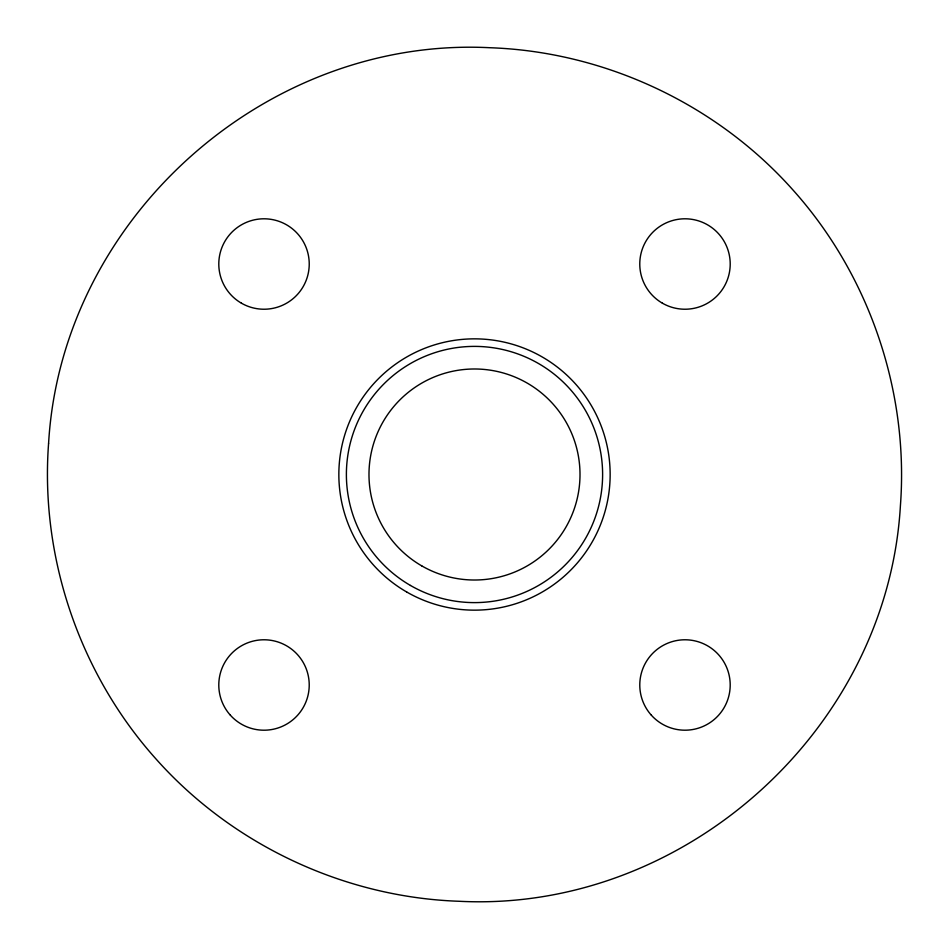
<?xml version="1.0" encoding="UTF-8"?>
<svg xmlns="http://www.w3.org/2000/svg" width="949" height="949" viewBox="0 0 949 949"><rect width="100%" height="100%" fill="white"/><g stroke="black" fill="none" stroke-linecap="round" stroke-linejoin="round"><path stroke-width="1.42" d="M48.589 443.325C40 557.609 79.799 674.276 156.443 759.473C232.754 844.99 344.368 897.303 458.901 901.265C683.339 912.902 887.434 730.042 900.411 505.675C909 391.391 869.201 274.724 792.557 189.527C716.246 104.01 604.632 51.697 490.099 47.735C265.661 36.098 61.566 218.958 48.589 443.325M410.442 585.45A128.115 128.115 0 0 0 602.615 474.5A128.115 128.115 0 0 0 410.442 363.55A128.115 128.115 0 0 0 410.442 585.45M241.402 303.17A45.22 45.22 0 0 0 309.232 264.012A45.22 45.22 0 0 0 241.402 224.854A45.22 45.22 0 0 0 241.402 303.17M230.405 715.249A45.22 45.22 0 0 0 307.013 698.962A45.22 45.22 0 0 0 254.605 640.765A45.22 45.22 0 0 0 230.405 715.249M651.394 715.249A45.22 45.22 0 0 0 727.99 698.962A45.22 45.22 0 0 0 675.593 640.765A45.22 45.22 0 0 0 651.394 715.249M662.378 303.17A45.22 45.22 0 0 0 730.208 264.012A45.22 45.22 0 0 0 662.378 224.854A45.22 45.22 0 0 0 662.378 303.17M406.67 591.974A135.648 135.648 0 0 0 610.148 474.5A135.648 135.648 0 0 0 406.67 357.026A135.648 135.648 0 0 0 406.67 591.974M421.747 565.877A105.505 105.505 0 0 0 580.005 474.5A105.505 105.505 0 0 0 421.747 383.123A105.505 105.505 0 0 0 421.747 565.877"/></g></svg>
